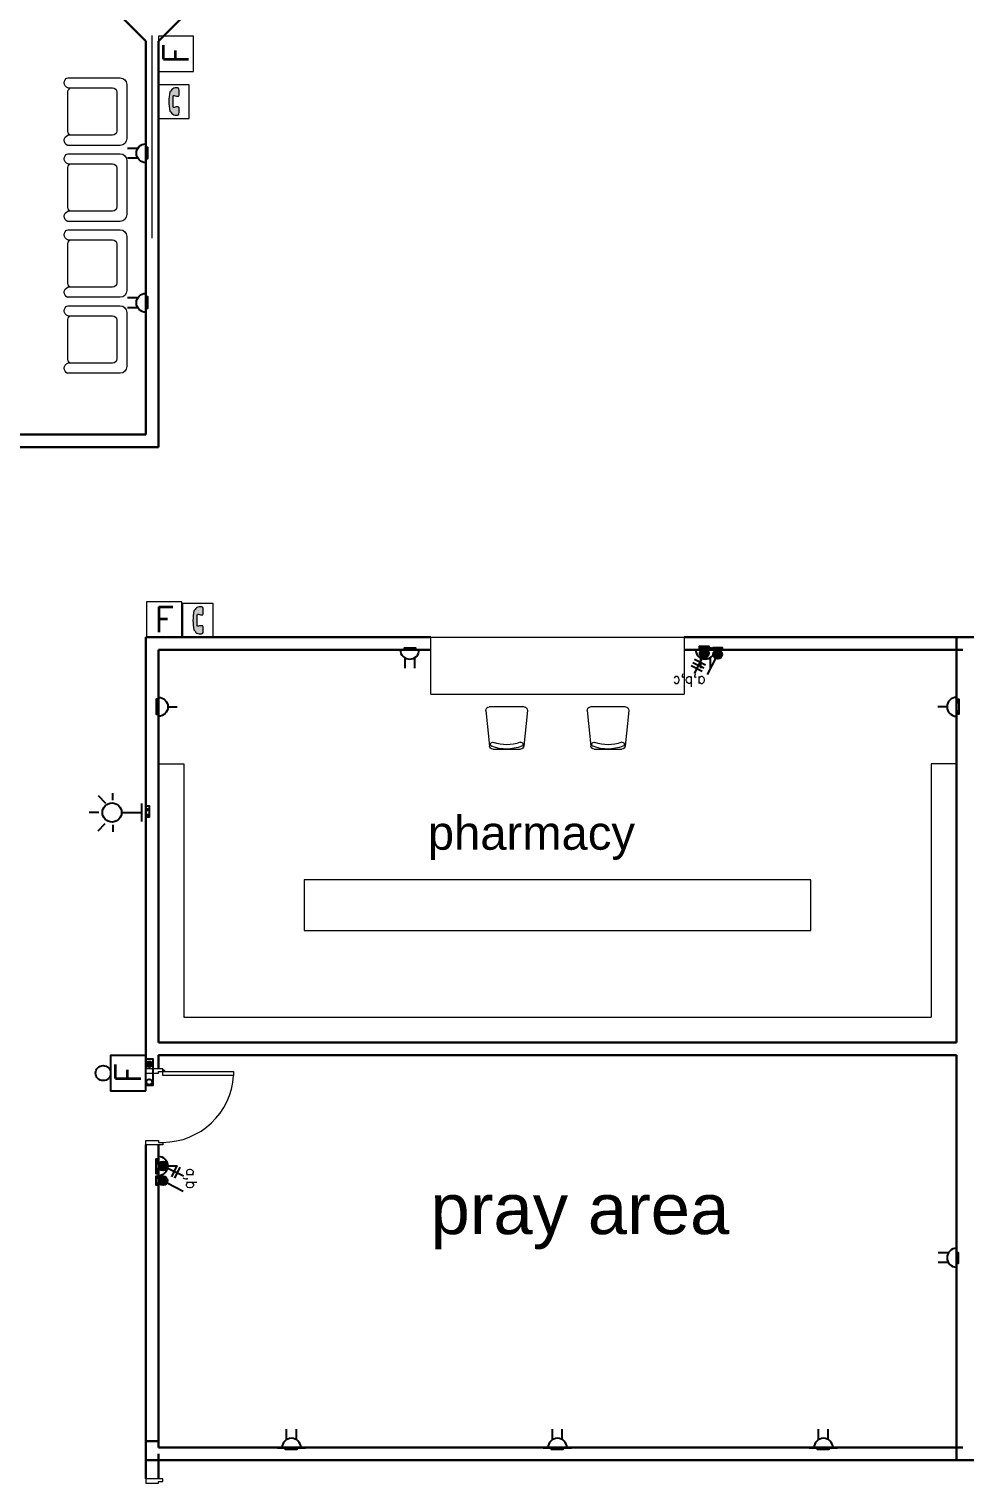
# Model space of a CAD drawing. Extents: x -15 to 148, y 313 to 399.
# Drawn here: x 44.74 to 55.83, y 357.9 to 375.08 of the extents above; entities that cross this region are included whole.
import ezdxf
from ezdxf.enums import TextEntityAlignment as Align

# ---------------------------------------------------------------- set-up
doc = ezdxf.new("R2010")
doc.units = 0
doc.header["$LTSCALE"] = 0.15
doc.layers.get('0').update_dxf_attribs({"color": 252})
for name, color, linetype in [('0 BDH', 252, 'Continuous'), ('0 fire alarm', 252, 'Continuous'), ('0 NAMES', 252, 'Continuous'), ('0 sockets', 252, 'Continuous'), ('d1', 252, 'Continuous'), ('E- Power- SYM', 4, 'Continuous'), ('E-SOCK', 2, 'Continuous'), ('E-TEXT', 3, 'Continuous'), ('Lighting Swiches Layer', 4, 'Continuous')]:
    doc.layers.add(name, color=color, linetype=linetype)
for name, color, linetype, lineweight in [('anal', 252, 'Continuous', 20), ('DOOR', 252, 'Continuous', 20), ('FUR', 252, 'Continuous', 9), ('sofa', 252, 'Continuous', 9), ('T-FIRE-B', 4, 'Continuous', 0), ('T-TEXT', 2, 'Continuous', 0), ('wall', 252, 'Continuous', 30)]:
    doc.layers.add(name, color=color, linetype=linetype, lineweight=lineweight)
doc.styles.add('E80', font='simplex.shx', dxfattribs={"height": 200})
doc.styles.add('TEXT-NFP', font='simplex.shx')
pattern_1 = [(0, (0, 0), (0, 6.985), [5.08, -1.905]), (90, (0, 0), (-6.985, 4e-16), [5.08, -1.905])]

# ---------------------------------------------------------------- blocks, each defined once
blk = doc.blocks.new('SEAT02')
at = {"layer": 'FUR'}
for p, q in [((0.7, 0.4), (0.08, 0.4)), ((0, 0.32), (0, -0.32)), ((0.12, 0.23), (0.12, -0.23)), ((0.697, 0.28), (0.17, 0.28)), ((0.7, -0.22), (0.7, 0.22)), ((0.17, -0.28), (0.697, -0.28)), ((0.08, -0.4), (0.7, -0.4))]:
    blk.add_line(p, q, dxfattribs=at)
for centre, radius, start, end in [((0.08, 0.32), 0.08, 90, 180), ((0.677, 0.341), 0.0639, 288.8562, 68.5025), ((0.17, 0.23), 0.05, 90, 180), ((0.62, 0.22), 0.08, 0, 48.5904), ((0.08, -0.32), 0.08, 180, 270), ((0.17, -0.23), 0.05, 180, 270), ((0.62, -0.22), 0.08, 311.4096, 0), ((0.677, -0.341), 0.0639, 291.4975, 71.1438)]:
    blk.add_arc(centre, radius, start, end, dxfattribs=at)
blk = doc.blocks.new('Ch01')
at = {"layer": 'FUR'}
for p, q in [((-0.499, -0.205), (-0.499, 0.207)), ((-0.455, 0.247), (-0.035, 0.205)), ((0.001, 0.165), (0.001, -0.163)), ((-0.455, -0.244), (-0.035, -0.202))]:
    blk.add_line(p, q, dxfattribs=at)
for centre, radius, start, end in [((-0.459, 0.207), 0.04, 84.2894, 180), ((-0.055, 0.168), 0.025, 20.5276, 200.5276), ((-0.039, 0.165), 0.04, 0, 84.2894), ((-0.499, 0.001), 0.499, 339.1935, 20.5276), ((-0.499, 0.001), 0.449, 339.1935, 20.5276), ((-0.056, -0.167), 0.025, 159.1935, 339.1935), ((-0.039, -0.163), 0.04, 275.7106, 0), ((-0.459, -0.205), 0.04, 180, 275.7106)]:
    blk.add_arc(centre, radius, start, end, dxfattribs=at)
blk = doc.blocks.new('ARCH')
at = {"layer": 'anal'}
blk.add_line((46.2, 372.6), (46.2, 375), dxfattribs=at)
blk.add_line((46.2, 372.6), (46.2, 375), dxfattribs=at)
blk.add_line((46.2, 372.6), (46.2, 375), dxfattribs=at)
blk.add_line((46.2, 372.6), (46.2, 375), dxfattribs=at)
blk.add_line((46.2, 372.6), (46.2, 375), dxfattribs=at)
blk.add_line((46.2, 372.6), (46.2, 375), dxfattribs=at)
blk.add_line((46.2, 372.6), (46.2, 375), dxfattribs=at)
blk.add_line((46.2, 372.6), (46.2, 375), dxfattribs=at)
blk.add_line((46.2, 372.6), (46.2, 375), dxfattribs=at)
blk.add_line((46.2, 372.6), (46.2, 375), dxfattribs=at)
blk.add_line((46.2, 372.6), (46.2, 375), dxfattribs=at)
blk.add_line((46.2, 372.6), (46.2, 375), dxfattribs=at)
blk.add_line((46.2, 372.6), (46.2, 375), dxfattribs=at)
blk.add_line((46.2, 372.6), (46.2, 375), dxfattribs=at)
blk.add_line((46.2, 372.6), (46.2, 375), dxfattribs=at)
blk.add_line((46.2, 372.6), (46.2, 375), dxfattribs=at)
blk.add_line((46.2, 372.6), (46.2, 375), dxfattribs=at)
blk.add_line((46.2, 372.6), (46.2, 375), dxfattribs=at)
at = {"layer": 'DOOR'}
for points in [[(46.325, 362.731), (46.325, 362.761), (46.125, 362.761), (46.125, 362.711), (46.275, 362.711), (46.275, 362.731)], [(46.325, 362.731), (47.165, 362.731), (47.165, 362.683), (46.325, 362.683)], [(46.325, 361.891), (46.325, 361.861), (46.125, 361.861), (46.125, 361.911), (46.275, 361.911), (46.275, 361.891)], [(46.325, 357.875), (46.325, 357.905), (46.125, 357.905), (46.125, 357.855), (46.275, 357.855), (46.275, 357.875)]]:
    blk.add_lwpolyline(points, close=True, dxfattribs=at)
blk.add_circle((46.335, 362.741), 0.01, dxfattribs=at)
blk.add_arc((46.322, 362.736), 0.845, 270.2218, 356.3889, dxfattribs=at)
at = {"layer": 'sofa'}
for p, q in [((49.5, 367.2), (49.5, 367.875)), ((49.5, 367.875), (52.5, 367.875)), ((52.5, 367.875), (52.5, 367.2)), ((49.5, 367.2), (52.5, 367.2)), ((46.275, 366.373), (46.575, 366.373)), ((46.575, 366.373), (46.575, 363.375)), ((55.425, 366.373), (55.425, 363.375)), ((55.725, 366.373), (55.425, 366.373)), ((48, 365), (48, 364.4)), ((54, 365), (48, 365)), ((54, 364.4), (54, 365)), ((48, 364.4), (54, 364.4)), ((46.575, 363.375), (55.425, 363.375))]:
    blk.add_line(p, q, dxfattribs=at)
at = {"layer": 'wall'}
for p, q in [((43.759, 377.3), (46.125, 374.934)), ((46.275, 374.934), (48.666, 377.325)), ((46.125, 374.934), (46.125, 370.275)), ((46.275, 374.934), (46.275, 370.125)), ((46.275, 370.125), (42.823, 370.125)), ((46.125, 370.275), (42.873, 370.275)), ((46.125, 367.875), (46.125, 362.761)), ((49.5, 367.875), (46.125, 367.875)), ((46.275, 367.725), (46.275, 363.075)), ((49.5, 367.725), (46.275, 367.725)), ((55.8, 367.875), (52.5, 367.875)), ((55.8, 367.725), (52.5, 367.725)), ((55.725, 367.875), (65.4, 367.875)), ((55.725, 363.075), (55.725, 367.875)), ((55.725, 363.075), (46.275, 363.075)), ((55.725, 362.925), (46.275, 362.925)), ((46.275, 362.925), (46.275, 362.761)), ((55.725, 358.125), (55.725, 362.925)), ((46.125, 361.861), (46.125, 358.125)), ((46.275, 361.861), (46.275, 358.275)), ((46.275, 358.35), (46.125, 358.35)), ((46.275, 358.275), (55.8, 358.275)), ((46.125, 358.2), (46.125, 357.905)), ((46.125, 358.125), (55.8, 358.125)), ((46.275, 358.2), (46.275, 357.905)), ((63.829, 358.125), (55.725, 358.125))]:
    blk.add_line(p, q, dxfattribs=at)
at = {"layer": 'wall', "xscale": -1}
for p in [(45.9, 374.1), (45.9, 373.2), (45.9, 372.3), (45.9, 371.4)]:
    blk.add_blockref('SEAT02', p, dxfattribs=at)
at = {"layer": 'wall', "xscale": -1, "rotation": 90}
for p in [(50.4, 366.55), (51.6, 366.55)]:
    blk.add_blockref('Ch01', p, dxfattribs=at)
at = {"layer": 'd1', "attachment_point": 1}
for s, insert, char_height, width in [('{\\fArial|b0|i0|c0|p34;pharmacy}', (49.465, 365.757), 0.4, 6.0636), ('{\\fArial|b0|i0|c0|p34;pray area}', (49.496, 361.404), 0.6, 4.67505)]:
    blk.add_mtext(s, dxfattribs=dict(at, insert=insert, char_height=char_height, width=width))
blk = doc.blocks.new('s')
at = {"layer": '0 BDH', "linetype": 'ByBlock'}
h = blk.add_hatch(dxfattribs=at)
h.set_pattern_fill('ANGLE', color=2)
h.set_pattern_definition([(0, (-147.759, -393.318), (0, 6.985), [5.08, -1.905]), (90, (-147.759, -393.318), (-6.985, 4e-16), [5.08, -1.905])])
h.paths.add_polyline_path([(0.073, 0.002, 1), (0.054, 0.002, 1)])
at = {"layer": '0 BDH', "color": 6, "linetype": 'ByBlock'}
blk.add_lwpolyline([(-0.089, 0.015), (0.089, 0.015), (0.089, -0.015), (-0.089, -0.015)], close=True, dxfattribs=at)
for centre in [(-0.064, 0.002), (0.064, 0.002)]:
    blk.add_circle(centre, 0.00918, dxfattribs=at)
blk = doc.blocks.new('*U177')
at = {"layer": 'E-SOCK'}
for p, q in [((-0.077, -0.021), (-0.077, 0.142)), ((0.077, -0.021), (0.077, 0.142)), ((-0.223, -0.149), (0.223, -0.149))]:
    blk.add_line(p, q, dxfattribs=at)
blk.add_arc((0, -0.149), 0.149, 0, 180, dxfattribs=at)
at = {"layer": '0 BDH', "color": 6, "linetype": 'ByBlock'}
blk.add_blockref('s', (-0.005, -0.163), dxfattribs=at)
blk = doc.blocks.new('*U180')
at = {"layer": 'E-SOCK'}
for p, q in [((-0.077, -0.021), (-0.077, 0.142)), ((0.077, -0.021), (0.077, 0.142)), ((-0.223, -0.149), (0.223, -0.149))]:
    blk.add_line(p, q, dxfattribs=at)
blk.add_arc((0, -0.149), 0.149, 0, 180, dxfattribs=at)
at = {"layer": '0 BDH', "color": 6, "linetype": 'ByBlock'}
blk.add_blockref('s', (-0.005, -0.163), dxfattribs=at)
blk = doc.blocks.new('*U165')
at = {"linetype": 'ByBlock'}
h = blk.add_hatch(dxfattribs=at)
h.set_pattern_fill('ANGLE', color=2)
h.set_pattern_definition([(0, (-301.6926, 2.516), (0, 6.985), [5.08, -1.905]), (90, (-301.6926, 2.516), (-6.985, 4e-16), [5.08, -1.905])])
h.paths.add_polyline_path([(87, -25, 1), (127, -25, 1)])
at = {"color": 6, "linetype": 'ByBlock'}
blk.add_lwpolyline([(-154, 0), (164, 0), (164, -52), (-154, -52)], close=True, dxfattribs=at)
for centre in [(-107, -25), (107, -25)]:
    blk.add_circle(centre, 20.1, dxfattribs=at)
at = {"layer": 'E-SOCK'}
for p, q in [((0, 200), (0, 395)), ((-300, 0), (300, 0))]:
    blk.add_line(p, q, dxfattribs=at)
blk.add_arc((0, 0), 200, 0, 180, dxfattribs=at)
blk = doc.blocks.new('SW4')
at = {"layer": 'Lighting Swiches Layer'}
blk.add_hatch(color=256, dxfattribs=at).paths.add_polyline_path([(11474.449, 3618.934, 1), (11474.229, 3618.934, 1)])
for p, q in [((11474.31, 3619.221), (11474.58, 3619.087)), ((11474.35, 3619.298), (11474.619, 3619.164)), ((11474.388, 3619.033), (11474.585, 3619.427)), ((11474.39, 3619.374), (11474.659, 3619.24))]:
    blk.add_line(p, q, dxfattribs=at)
blk.add_circle((11474.339, 3618.934), 0.11, dxfattribs=at)
blk = doc.blocks.new('switch one way three gang')
at = {"linetype": 'ByBlock'}
h = blk.add_hatch(dxfattribs=at)
h.set_pattern_fill('ANGLE', color=2)
h.set_pattern_definition([(0, (0.008, -0.0005), (0, 6.985), [5.08, -1.905]), (90, (0.008, -0.0005), (-6.985, 4e-16), [5.08, -1.905])])
h.paths.add_polyline_path([(0.168, -0.051, 1), (0.105, -0.051, 1)])
h = blk.add_hatch(dxfattribs=at)
h.set_pattern_fill('ANGLE', color=2)
h.set_pattern_definition(pattern_1)
h.paths.add_polyline_path([(0.105, -0.051, 1), (0.168, -0.051, 1)])
at = {"color": 6, "linetype": 'ByBlock'}
blk.add_lwpolyline([(-0.171, 0), (0.187, 0), (0.187, -0.095), (-0.171, -0.095)], close=True, dxfattribs=at)
for centre in [(-0.121, -0.051), (0.137, -0.051)]:
    blk.add_circle(centre, 0.0311, dxfattribs=at)
at = {"layer": 'Lighting Swiches Layer', "xscale": 1.626735360157606, "yscale": 1.626735360157606, "zscale": 1.626735360157606}
blk.add_blockref('SW4', (-18665.714, -5886.869), dxfattribs=at)
at = {"layer": 'E-TEXT', "style": 'E80'}
blk.add_text('a,b,c', height=0.4, rotation=360, dxfattribs=at).set_placement((-0.057, 1.102))
blk = doc.blocks.new('11')
at = {"layer": 'Lighting Swiches Layer'}
blk.add_hatch(color=256, dxfattribs=at).paths.add_polyline_path([(77310, 15167, 1), (77089, 15167, 1)])
blk.add_line((77251, 15264), (77455, 15654), dxfattribs=at)
blk.add_circle((77200, 15167), 110, dxfattribs=at)
blk = doc.blocks.new('switch one way one gang')
at = {"linetype": 'ByBlock'}
h = blk.add_hatch(dxfattribs=at)
h.set_pattern_fill('ANGLE', color=2)
h.set_pattern_definition(pattern_1)
h.paths.add_polyline_path([(0.098, -0.05, 1), (0.16, -0.05, 1)])
h = blk.add_hatch(dxfattribs=at)
h.set_pattern_fill('ANGLE', color=2)
h.set_pattern_definition(pattern_1)
h.paths.add_polyline_path([(0.16, -0.05, 1), (0.098, -0.05, 1)])
at = {"color": 6, "linetype": 'ByBlock'}
blk.add_lwpolyline([(-0.179, 0), (0.179, 0), (0.179, -0.095), (-0.179, -0.095)], close=True, dxfattribs=at)
for centre in [(-0.129, -0.05), (0.129, -0.05)]:
    blk.add_circle(centre, 0.0311, dxfattribs=at)
at = {"layer": 'E- Power- SYM', "xscale": 0.001626735360157606, "yscale": 0.001626735360157606, "zscale": 0.001626735360157606}
blk.add_blockref('11', (-125.583, -24.493), dxfattribs=at)
blk = doc.blocks.new('switch one way two gang')
at = {"linetype": 'ByBlock'}
h = blk.add_hatch(dxfattribs=at)
h.set_pattern_fill('ANGLE', color=2)
h.set_pattern_definition([(0, (0.01, -0.0003), (0, 6.985), [5.08, -1.905]), (90, (0.01, -0.0003), (-6.985, 4e-16), [5.08, -1.905])])
h.paths.add_polyline_path([(0.17, -0.05, 1), (0.107, -0.05, 1)])
h = blk.add_hatch(dxfattribs=at)
h.set_pattern_fill('ANGLE', color=2)
h.set_pattern_definition(pattern_1)
h.paths.add_polyline_path([(0.107, -0.05, 1), (0.17, -0.05, 1)])
at = {"layer": 'Lighting Swiches Layer'}
blk.add_hatch(color=256, dxfattribs=at).paths.add_polyline_path([(0.179, 0.179, 1), (-0.179, 0.179, 1)])
at = {"color": 6, "linetype": 'ByBlock'}
blk.add_lwpolyline([(-0.169, 0), (0.189, 0), (0.189, -0.095), (-0.169, -0.095)], close=True, dxfattribs=at)
for centre in [(-0.119, -0.05), (0.139, -0.05)]:
    blk.add_circle(centre, 0.0311, dxfattribs=at)
at = {"layer": 'Lighting Swiches Layer'}
for p, q in [((-0.02, 0.721), (0.422, 0.511)), ((0.042, 0.847), (0.484, 0.637)), ((0.077, 0.341), (0.384, 0.988))]:
    blk.add_line(p, q, dxfattribs=at)
blk.add_circle((0, 0.179), 0.179, dxfattribs=at)
at = {"layer": 'E-TEXT', "style": 'E80'}
blk.add_text('a,b', height=0.408, rotation=360, dxfattribs=at).set_placement((0.081, 1.105))
blk = doc.blocks.new('*U147')
blk.add_lwpolyline([(-140, -280), (140, -280), (140, 0), (-140, 0)], close=True)
at = {"layer": 'T-TEXT', "style": 'TEXT-NFP'}
blk.add_attdef('F', text='', height=200, dxfattribs=at).set_placement((0, -140, 0), align=Align.MIDDLE)
blk = doc.blocks.new('*U122')
blk.add_lwpolyline([(-140, -280), (140, -280), (140, 0), (-140, 0)], close=True)
at = {"layer": 'T-TEXT', "style": 'TEXT-NFP'}
blk.add_attdef('F', text='', height=200, dxfattribs=at).set_placement((0, -140, 0), align=Align.MIDDLE)
blk = doc.blocks.new('*U130')
h = blk.add_hatch(color=256)
h.dxf.hatch_style = 1
edge = h.paths.add_edge_path()
edge.add_arc((33, 257), 14.1, 13.6021, 92.3161)
edge.add_line((32, 271), (11, 271))
edge.add_arc((13, 231), 40.2, 92.7442, 154.2215)
edge.add_arc((-28, 250), 4.89, 309.2722, 334.2215, ccw=False)
edge.add_arc((-64, 281), 52.1, 306.6096, 318.7251, ccw=False)
edge.add_arc((-30, 235), 4.89, 115.3605, 167.8134)
edge.add_arc((352, 152), 396, 167.8076, 180.2975)
edge.add_arc((348, 148), 392, 179.7012, 192.2669)
edge.add_arc((-30, 66), 4.89, 193.2566, 244.6491)
edge.add_arc((-67, 18), 54.9, 39.8251, 51.6228, ccw=False)
edge.add_arc((-28, 50), 4.89, 25.7785, 50.7278, ccw=False)
edge.add_arc((13, 69), 40.2, 205.7785, 267.2558)
edge.add_line((11, 29), (32, 29))
edge.add_arc((33, 43), 14.1, 267.6839, 346.3979)
edge.add_arc((-161, 67), 209, 352.6045, 365.9008)
edge.add_arc((13, 87), 34.4, 1.9401, 17.7739)
edge.add_arc((41, 96), 4.89, 18.4909, 87.0716)
edge.add_arc((30, 28), 74.3, 81.4234, 109.9904)
edge.add_arc((2, 102), 4.89, 250.3513, 295.2423, ccw=False)
edge.add_arc((1, 106), 8.65, 174.514, 266.9586, ccw=False)
edge.add_arc((-1022, 147), 1015, 357.7161, 360.1614)
edge.add_arc((-1022, 153), 1015, 359.8386, 362.2839)
edge.add_arc((3, 194), 10.1, 100.6325, 185.9952, ccw=False)
edge.add_arc((2, 200), 4.89, 64.7577, 109.6487, ccw=False)
edge.add_arc((33, 273), 75, 247.791, 276.6818)
edge.add_arc((41, 204), 4.89, 279.9761, 341.5091)
edge.add_arc((13, 213), 34.4, 342.2261, 358.0599)
edge.add_arc((-161, 233), 209, 354.0992, 367.3955)
for p, q in [((137, 300), (-137, 300)), ((-137, 300), (-137, 0)), ((137, 0), (137, 300)), ((-137, 0), (137, 0))]:
    blk.add_line(p, q)
blk.add_lwpolyline([(46, 260, 0.357628), (32, 271), (11, 271, 0.27487), (-23, 248, -0.109294), (-24, 247, -0.052913), (-33, 239, 0.232951), (-35, 236, 0.054551), (-44, 150, 0.054883), (-35, 65, 0.228078), (-33, 61, -0.051523), (-24, 53, -0.109294), (-23, 52, 0.27487), (11, 29), (32, 29, 0.357628), (46, 40, 0.058081), (47, 88, 0.069198), (45, 98, 0.308503), (41, 101, 0.125296), (4, 97, -0.198418), (1, 97, -0.426767), (-7, 107, 0.01067), (-7, 150, 0.01067), (-7, 193, -0.390702), (1, 204, -0.198418), (4, 204, 0.126732), (42, 199, 0.275132), (45, 202, 0.069198), (47, 212, 0.058081)], format="xyb", close=True)
blk = doc.blocks.new('*U124')
h = blk.add_hatch(color=256)
h.dxf.hatch_style = 1
edge = h.paths.add_edge_path()
edge.add_arc((33, 257), 14.1, 13.6021, 92.3161)
edge.add_line((32, 271), (11, 271))
edge.add_arc((13, 231), 40.2, 92.7442, 154.2215)
edge.add_arc((-28, 250), 4.89, 309.2722, 334.2215, ccw=False)
edge.add_arc((-64, 281), 52.1, 306.6096, 318.7251, ccw=False)
edge.add_arc((-30, 235), 4.89, 115.3605, 167.8134)
edge.add_arc((352, 152), 396, 167.8076, 180.2975)
edge.add_arc((348, 148), 392, 179.7012, 192.2669)
edge.add_arc((-30, 66), 4.89, 193.2566, 244.6491)
edge.add_arc((-67, 18), 54.9, 39.8251, 51.6228, ccw=False)
edge.add_arc((-28, 50), 4.89, 25.7785, 50.7278, ccw=False)
edge.add_arc((13, 69), 40.2, 205.7785, 267.2558)
edge.add_line((11, 29), (32, 29))
edge.add_arc((33, 43), 14.1, 267.6839, 346.3979)
edge.add_arc((-161, 67), 209, 352.6045, 365.9008)
edge.add_arc((13, 87), 34.4, 1.9401, 17.7739)
edge.add_arc((41, 96), 4.89, 18.4909, 87.0716)
edge.add_arc((30, 28), 74.3, 81.4234, 109.9904)
edge.add_arc((2, 102), 4.89, 250.3513, 295.2423, ccw=False)
edge.add_arc((1, 106), 8.65, 174.514, 266.9586, ccw=False)
edge.add_arc((-1022, 147), 1015, 357.7161, 360.1614)
edge.add_arc((-1022, 153), 1015, 359.8386, 362.2839)
edge.add_arc((3, 194), 10.1, 100.6325, 185.9952, ccw=False)
edge.add_arc((2, 200), 4.89, 64.7577, 109.6487, ccw=False)
edge.add_arc((33, 273), 75, 247.791, 276.6818)
edge.add_arc((41, 204), 4.89, 279.9761, 341.5091)
edge.add_arc((13, 213), 34.4, 342.2261, 358.0599)
edge.add_arc((-161, 233), 209, 354.0992, 367.3955)
for p, q in [((137, 300), (-137, 300)), ((-137, 300), (-137, 0)), ((137, 0), (137, 300)), ((-137, 0), (137, 0))]:
    blk.add_line(p, q)
blk.add_lwpolyline([(46, 260, 0.357628), (32, 271), (11, 271, 0.27487), (-23, 248, -0.109294), (-24, 247, -0.052913), (-33, 239, 0.232951), (-35, 236, 0.054551), (-44, 150, 0.054883), (-35, 65, 0.228078), (-33, 61, -0.051523), (-24, 53, -0.109294), (-23, 52, 0.27487), (11, 29), (32, 29, 0.357628), (46, 40, 0.058081), (47, 88, 0.069198), (45, 98, 0.308503), (41, 101, 0.125296), (4, 97, -0.198418), (1, 97, -0.426767), (-7, 107, 0.01067), (-7, 150, 0.01067), (-7, 193, -0.390702), (1, 204, -0.198418), (4, 204, 0.126732), (42, 199, 0.275132), (45, 202, 0.069198), (47, 212, 0.058081)], format="xyb", close=True)
blk = doc.blocks.new('*U213')
at = {"linetype": 'ByBlock'}
h = blk.add_hatch(dxfattribs=at)
h.set_pattern_fill('ANGLE', color=2)
h.set_pattern_definition(pattern_1)
h.paths.add_polyline_path([(49, -27, 1), (94, -27, 1)])
at = {"color": 2}
blk.add_lwpolyline([(-140, 0), (140, 0), (140, 280), (-140, 280)], close=True, dxfattribs=at)
at = {"color": 6, "linetype": 'ByBlock'}
blk.add_lwpolyline([(-98, 0), (113, 0), (113, -55), (-98, -55)], close=True, dxfattribs=at)
at = {"color": 2}
blk.add_circle((0, 340), 60, dxfattribs=at)
at = {"color": 6, "linetype": 'ByBlock'}
for centre in [(-71, -27), (71, -27)]:
    blk.add_circle(centre, 22.5, dxfattribs=at)
at = {"layer": 'T-TEXT', "color": 2, "style": 'TEXT-NFP'}
blk.add_attdef('F', text='', height=200, dxfattribs=at).set_placement((0, 140, 0), align=Align.MIDDLE)
blk = doc.blocks.new('*U209')
at = {"linetype": 'ByBlock'}
h = blk.add_hatch(dxfattribs=at)
h.set_pattern_fill('ANGLE', color=2)
h.set_pattern_definition(pattern_1)
h.paths.add_polyline_path([(27, -14, 1), (15, -14, 1)])
at = {"color": 1}
for p, q in [((-90, 325), (-148, 383)), ((-1, 374), (-1, 450)), ((135, 380), (75, 321)), ((-99, 262), (-155, 262)), ((99, 262), (155, 262)), ((0, 193), (0, 35)), ((71, 35), (-71, 35)), ((71, 0), (-71, 0))]:
    blk.add_line(p, q, dxfattribs=at)
at = {"color": 6, "linetype": 'ByBlock'}
blk.add_lwpolyline([(-37, 0), (54, 0), (54, -26), (-37, -26)], close=True, dxfattribs=at)
at = {"color": 1}
blk.add_circle((0, 269), 75.9, dxfattribs=at)
at = {"color": 6, "linetype": 'ByBlock'}
for centre in [(-21, -14), (21, -14)]:
    blk.add_circle(centre, 6, dxfattribs=at)

msp = doc.modelspace()

# ---------------------------------------------------------------- block references
at = {"layer": '0 fire alarm', "color": 3, "xscale": 0.001488, "yscale": 0.001488, "zscale": 0.001488, "rotation": 90}
msp.add_blockref('*U209', (46.125, 365.798), dxfattribs=at)
msp.add_blockref('*U213', (46.125, 362.711), dxfattribs=at).add_auto_attribs({'F': 'F'})
at = {"layer": '0 NAMES', "color": 6, "linetype": 'ByBlock', "xscale": 0.3, "yscale": 0.3, "zscale": 0.3}
for name, p, rotation in [('switch one way three gang', (52.74, 367.738), 180), ('switch one way one gang', (52.898, 367.725), 180), ('switch one way two gang', (46.275, 361.611), 270), ('switch one way one gang', (46.275, 361.438), 270)]:
    msp.add_blockref(name, p, dxfattribs=dict(at, rotation=rotation))
at = {"layer": '0 sockets', "color": 3}
msp.add_blockref('ARCH', (0, 0), dxfattribs=at)
for name, p, xscale, yscale, zscale, rotation in [('*U177', (46.014, 373.606), -0.75, 0.75, 0.75, 90), ('*U177', (46.014, 371.835), -0.75, 0.75, 0.75, 90), ('*U180', (49.25, 367.614), 0.75, 0.75, 0.75, 180), ('*U180', (52.75, 367.614), 0.75, 0.75, 0.75, 180), ('*U165', (46.275, 367.05), -0.0005570000000000001, 0.0005570000000000001, 0.0005570000000000001, 269.9999999999964), ('*U165', (55.725, 367.05), 0.0005570000000000001, 0.0005570000000000001, 0.0005570000000000001, 90), ('*U165', (46.275, 361.611), 0.0005570000000000001, 0.0005570000000000001, 0.0005570000000000001, 270), ('*U180', (55.614, 360.525), 0.75, 0.75, 0.75, 90)]:
    msp.add_blockref(name, p, dxfattribs=dict(at, xscale=xscale, yscale=yscale, zscale=zscale, rotation=rotation))
at = {"layer": '0 sockets', "color": 3, "xscale": 0.75, "yscale": 0.75, "zscale": 0.75}
for p in [(47.85, 358.386), (51, 358.386), (54.15, 358.386)]:
    msp.add_blockref('*U180', p, dxfattribs=at)
at = {"layer": 'T-FIRE-B', "xscale": 0.001487761816891826, "yscale": 0.001487761816891826, "zscale": 0.001487761816891826, "rotation": 90}
msp.add_blockref('*U147', (46.275, 374.784), dxfattribs=at).add_auto_attribs({'F': 'F'})
at = {"layer": 'T-FIRE-B', "xscale": 0.001326103487042799, "yscale": 0.001326103487042799, "zscale": 0.001326103487042799}
for name, p in [('*U124', (46.457, 374.02)), ('*U130', (46.742, 367.875))]:
    msp.add_blockref(name, p, dxfattribs=at)
at = {"layer": 'T-FIRE-B', "xscale": 0.001487761816891826, "yscale": 0.001487761816891826, "zscale": 0.001487761816891826}
msp.add_blockref('*U122', (46.342, 368.292), dxfattribs=at).add_auto_attribs({'F': 'F'})

doc.saveas('drawing.dxf')
